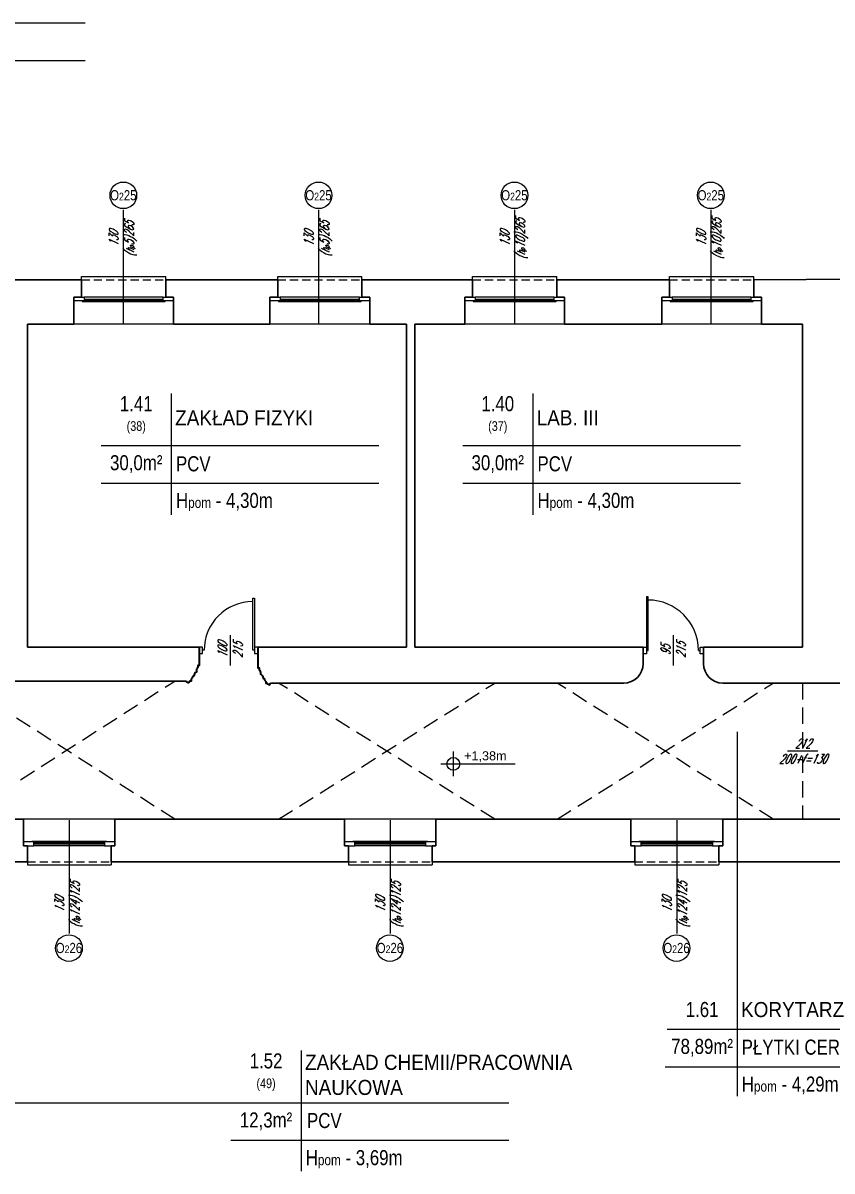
# Model space of a CAD drawing. Header units: millimetres. Extents: x -18485 to 40303, y -22087 to 35064.
# Drawn here: x 9947 to 11204, y 17627 to 19412 of the extents above; entities that cross this region are included whole.
import ezdxf
from ezdxf.enums import TextEntityAlignment as Align

# ---------------------------------------------------------------- set-up
doc = ezdxf.new("R2010")
doc.units = ezdxf.units.MM
doc.linetypes.add('DASHED', pattern=[19.05, 12.7, -6.35])
doc.layers.get('0').update_dxf_attribs({"lineweight": 25})
for name, color, linetype, lineweight in [('01 parter - ściany', 2, 'Continuous', 25), ('03-01_okna', 5, 'Continuous', 15), ('03_drzwi', 1, 'Continuous', 0), ('04-1_widok', 251, 'Continuous', 5), ('04-2_nad', 251, 'DASHED', 5), ('05-03_opis', 10, 'Continuous', 5), ('31 piętro III - ściany', 2, 'Continuous', 35)]:
    doc.layers.add(name, color=color, linetype=linetype, lineweight=lineweight)
doc.styles.add('arial', font='arial.ttf')
doc.styles.add('ariel', font='arial.ttf', dxfattribs={"width": 0.8})
doc.styles.add('ariel_wym', font='simplex.shx', dxfattribs={"width": 0.65, "oblique": 25})

# ---------------------------------------------------------------- blocks, each defined once
blk = doc.blocks.new('*U1391')
blk.add_line((0, 0.375), (0, 0.4))
at = {"ltscale": 0.8}
blk.add_lwpolyline([(0.05, 0.4), (0.05, 0.45), (-0.05, 0.45), (-0.05, 0.4)], close=True, dxfattribs=at)
blk.add_lwpolyline([(0, -0.4), (0, -0.375), (0.8, -0.375), (0.8, -0.4), (0.05, -0.4), (-0.05, -0.4), (-0.05, -0.45), (0.05, -0.45), (0.05, -0.4)])
blk.add_arc((0, -0.375), 0.75, 0, 90)
blk = doc.blocks.new('*U1392')
blk.add_line((0, -0.375), (0, -0.4))
blk.add_lwpolyline([(0, 0.4), (0, 0.375), (0.8, 0.375), (0.8, 0.4), (0.05, 0.4), (-0.05, 0.4), (-0.05, 0.45), (0.05, 0.45), (0.05, 0.4)])
at = {"ltscale": 0.8}
blk.add_lwpolyline([(0.05, -0.4), (0.05, -0.45), (-0.05, -0.45), (-0.05, -0.4)], close=True, dxfattribs=at)
blk.add_arc((0, 0.375), 0.75, 270, 360)
blk = doc.blocks.new('kota rzutowa')
at = {"ltscale": 0.5}
for p, q in [((0, -20.6), (0, 20.6)), ((-20.6, 0), (102.8, 0))]:
    blk.add_line(p, q, dxfattribs=at)
blk.add_circle((0, 0), 10.6, dxfattribs=at)
at = {"ltscale": 0.5, "style": 'arial'}
blk.add_attdef('POZ._POSADKI_WYKOŃCZONWJ', text='', height=15, dxfattribs=at).set_placement((17.9, 1.4), align=Align.BOTTOM_LEFT)
blk.add_attdef('POZ._POSADZKI_KONSTRUKCJA', text='', height=15, dxfattribs=at).set_placement((17, -5), align=Align.TOP_LEFT)

msp = doc.modelspace()

# ---------------------------------------------------------------- linework, layer by layer
at = {"layer": '01 parter - ściany'}
for p, q in [((10037.6, 19012.5), (9869.6, 19012.5)), ((10037.6, 18985.5), (10037.6, 19012.5)), ((10168.6, 18985.5), (10168.6, 19012.5)), ((10342.6, 19012.5), (10168.6, 19012.5)), ((10342.6, 18985.5), (10342.6, 19012.5)), ((10473.6, 18985.5), (10473.6, 19012.5)), ((10645.6, 19012.5), (10473.6, 19012.5)), ((10645.6, 18985.5), (10645.6, 19012.5)), ((10776.6, 18985.5), (10776.6, 19012.5)), ((10951.6, 19012.5), (10776.6, 19012.5)), ((10951.6, 18985.5), (10951.6, 19012.5)), ((11256.6, 19013.5), (11082.6, 19012.5)), ((11082.6, 18985.5), (11082.6, 19012.5)), ((10025.6, 18943.5), (10025.6, 18985.5)), ((10025.6, 18985.5), (10037.6, 18985.5)), ((10180.6, 18985.5), (10168.6, 18985.5)), ((10180.6, 18943.5), (10180.6, 18985.5)), ((10330.6, 18943.5), (10330.6, 18985.5)), ((10330.6, 18985.5), (10342.6, 18985.5)), ((10485.6, 18985.5), (10473.6, 18985.5)), ((10485.6, 18943.5), (10485.6, 18985.5)), ((10633.6, 18943.5), (10633.6, 18985.5)), ((10633.6, 18985.5), (10645.6, 18985.5)), ((10788.6, 18985.5), (10776.6, 18985.5)), ((10788.6, 18943.5), (10788.6, 18985.5)), ((10939.6, 18943.5), (10939.6, 18985.5)), ((10939.6, 18985.5), (10951.6, 18985.5)), ((11094.6, 18985.5), (11082.6, 18985.5)), ((11094.6, 18943.5), (11094.6, 18985.5)), ((9953.6, 18441.5), (9953.6, 18943.5)), ((9953.6, 18943.5), (10025.6, 18943.5)), ((10180.6, 18943.5), (10330.6, 18943.5)), ((10485.6, 18943.5), (10542.6, 18943.5)), ((10542.6, 18441.5), (10542.6, 18943.5)), ((10555.6, 18441.5), (10555.6, 18943.5)), ((10555.6, 18943.5), (10633.6, 18943.5)), ((10788.6, 18943.5), (10939.6, 18943.5)), ((11094.6, 18943.5), (11158.6, 18943.5)), ((11155.6, 18943.5), (11156.6, 18943.5)), ((11158.6, 18441.5), (11158.6, 18943.5)), ((10220.6, 18441.5), (9953.6, 18441.5)), ((10311.6, 18441.5), (10542.6, 18441.5)), ((10910.6, 18441.5), (10555.6, 18441.5)), ((10910.6, 18415.5), (10910.6, 18441.5)), ((11004.6, 18415.5), (11004.6, 18441.5)), ((11158.6, 18441.5), (11004.6, 18441.5)), ((11004.6, 18441.5), (11158.6, 18441.5)), ((9590.6, 18388.7), (10200.6, 18388.7)), ((10880.6, 18385.5), (10331.6, 18385.5)), ((11327.6, 18385.5), (11034.6, 18385.5)), ((9947.6, 18173.7), (9107.6, 18173.7)), ((9947.6, 18173.7), (9947.6, 18132.7)), ((10089.6, 18173.7), (10446.6, 18173.7)), ((10089.6, 18173.7), (10089.6, 18132.7)), ((10446.6, 18173.7), (10446.6, 18132.7)), ((10588.6, 18173.7), (10891.6, 18173.7)), ((10588.6, 18173.7), (10588.6, 18132.7)), ((10891.6, 18173.7), (10891.6, 18132.7)), ((11034.6, 18173.7), (11335.6, 18173.7)), ((11034.6, 18173.7), (11034.6, 18132.7)), ((9947.6, 18132.7), (9953.6, 18132.7)), ((9953.6, 18132.7), (9953.6, 18107.7)), ((10089.6, 18132.7), (10083.6, 18132.7)), ((10083.6, 18132.7), (10083.6, 18107.7)), ((10446.6, 18132.7), (10452.6, 18132.7)), ((10452.6, 18132.7), (10452.6, 18107.7)), ((10588.6, 18132.7), (10582.6, 18132.7)), ((10582.6, 18132.7), (10582.6, 18107.7)), ((10891.6, 18132.7), (10897.6, 18132.7)), ((10897.6, 18132.7), (10897.6, 18107.7)), ((11034.6, 18132.7), (11028.6, 18132.7)), ((11028.6, 18132.7), (11028.6, 18107.7)), ((9953.6, 18107.7), (9780.6, 18107.7)), ((10083.6, 18107.7), (10452.6, 18107.7)), ((10582.6, 18107.7), (10897.6, 18107.7)), ((11028.6, 18107.7), (11341.6, 18107.7))]:
    msp.add_line(p, q, dxfattribs=at)
for centre, start, end in [((10880.6, 18415.5), 270, 0), ((11034.6, 18415.5), 180, 270)]:
    msp.add_arc(centre, 30, start, end, dxfattribs=at)
at = {"layer": '03-01_okna', "linetype": 'Continuous', "lineweight": 0}
for p, q in [((10037.6, 19012.5), (10037.6, 19017.5)), ((10037.6, 19017.5), (10168.6, 19017.5)), ((10168.6, 19012.5), (10168.6, 19017.5)), ((10342.6, 19012.5), (10342.6, 19017.5)), ((10342.6, 19017.5), (10473.6, 19017.5)), ((10473.6, 19012.5), (10473.6, 19017.5)), ((10645.6, 19012.5), (10645.6, 19017.5)), ((10645.6, 19017.5), (10776.6, 19017.5)), ((10776.6, 19012.5), (10776.6, 19017.5)), ((10951.6, 19012.5), (10951.6, 19017.5)), ((10951.6, 19017.5), (11082.6, 19017.5)), ((11082.6, 19012.5), (11082.6, 19017.5)), ((10164.6, 18985.5), (10041.6, 18985.5)), ((10041.6, 18982.5), (10164.6, 18982.5)), ((10042.6, 18978.5), (10042.6, 18982.5)), ((10042.6, 18981), (10163.6, 18981)), ((10042.6, 18980.5), (10163.6, 18980.5)), ((10163.6, 18978.5), (10163.6, 18982.5)), ((10469.6, 18985.5), (10346.6, 18985.5)), ((10346.6, 18982.5), (10469.6, 18982.5)), ((10347.6, 18978.5), (10347.6, 18982.5)), ((10347.6, 18981), (10468.6, 18981)), ((10347.6, 18980.5), (10468.6, 18980.5)), ((10468.6, 18978.5), (10468.6, 18982.5)), ((10772.6, 18985.5), (10649.6, 18985.5)), ((10649.6, 18982.5), (10772.6, 18982.5)), ((10650.6, 18978.5), (10650.6, 18982.5)), ((10650.6, 18981), (10771.6, 18981)), ((10650.6, 18980.5), (10771.6, 18980.5)), ((10771.6, 18978.5), (10771.6, 18982.5)), ((11078.6, 18985.5), (10955.6, 18985.5)), ((10955.6, 18982.5), (11078.6, 18982.5)), ((10956.6, 18978.5), (10956.6, 18982.5)), ((10956.6, 18981), (11077.6, 18981)), ((10956.6, 18980.5), (11077.6, 18980.5)), ((11077.6, 18978.5), (11077.6, 18982.5)), ((9963.6, 18135.7), (10073.6, 18135.7)), ((10073.6, 18132.7), (9963.6, 18132.7)), ((9964.6, 18139.7), (9964.6, 18135.7)), ((9964.6, 18137.7), (10072.6, 18137.7)), ((9964.6, 18137.2), (10072.6, 18137.2)), ((10072.6, 18139.7), (10072.6, 18135.7)), ((10462.6, 18135.7), (10572.6, 18135.7)), ((10572.6, 18132.7), (10462.6, 18132.7)), ((10463.6, 18139.7), (10463.6, 18135.7)), ((10463.6, 18137.7), (10571.6, 18137.7)), ((10463.6, 18137.2), (10571.6, 18137.2)), ((10571.6, 18139.7), (10571.6, 18135.7)), ((10907.6, 18135.7), (11018.6, 18135.7)), ((11018.6, 18132.7), (10907.6, 18132.7)), ((10908.6, 18139.7), (10908.6, 18135.7)), ((10908.6, 18137.7), (11017.6, 18137.7)), ((10908.6, 18137.2), (11017.6, 18137.2)), ((11017.6, 18139.7), (11017.6, 18135.7)), ((9953.6, 18107.7), (9953.6, 18102.7)), ((9953.6, 18102.7), (10083.6, 18102.7)), ((10083.6, 18107.7), (10083.6, 18102.7)), ((10452.6, 18107.7), (10452.6, 18102.7)), ((10452.6, 18102.7), (10582.6, 18102.7)), ((10582.6, 18107.7), (10582.6, 18102.7)), ((10897.6, 18107.7), (10897.6, 18102.7)), ((10897.6, 18102.7), (11028.6, 18102.7)), ((11028.6, 18107.7), (11028.6, 18102.7))]:
    msp.add_line(p, q, dxfattribs=at)
at = {"layer": '03-01_okna', "linetype": 'DASHED'}
for p, q in [((10037.6, 19012.5), (10168.6, 19012.5)), ((10342.6, 19012.5), (10473.6, 19012.5)), ((10645.6, 19012.5), (10776.6, 19012.5)), ((10951.6, 19012.5), (11082.6, 19012.5)), ((9953.6, 18107.7), (10083.6, 18107.7)), ((10452.6, 18107.7), (10582.6, 18107.7)), ((10897.6, 18107.7), (11028.6, 18107.7))]:
    msp.add_line(p, q, dxfattribs=at)
at = {"layer": '03-01_okna', "linetype": 'Continuous', "lineweight": 0}
for points in [[(10041.6, 18979.5), (10025.6, 18979.5), (10025.6, 18985.5), (10041.6, 18985.5)], [(10180.6, 18979.5), (10164.6, 18979.5), (10164.6, 18985.5), (10180.6, 18985.5)], [(10346.6, 18979.5), (10330.6, 18979.5), (10330.6, 18985.5), (10346.6, 18985.5)], [(10485.6, 18979.5), (10469.6, 18979.5), (10469.6, 18985.5), (10485.6, 18985.5)], [(10649.6, 18979.5), (10633.6, 18979.5), (10633.6, 18985.5), (10649.6, 18985.5)], [(10788.6, 18979.5), (10772.6, 18979.5), (10772.6, 18985.5), (10788.6, 18985.5)], [(10955.6, 18979.5), (10939.6, 18979.5), (10939.6, 18985.5), (10955.6, 18985.5)], [(11094.6, 18979.5), (11078.6, 18979.5), (11078.6, 18985.5), (11094.6, 18985.5)], [(9963.6, 18138.7), (9947.6, 18138.7), (9947.6, 18132.7), (9963.6, 18132.7)], [(10089.6, 18138.7), (10073.6, 18138.7), (10073.6, 18132.7), (10089.6, 18132.7)], [(10462.6, 18138.7), (10446.6, 18138.7), (10446.6, 18132.7), (10462.6, 18132.7)], [(10588.6, 18138.7), (10572.6, 18138.7), (10572.6, 18132.7), (10588.6, 18132.7)], [(10907.6, 18138.7), (10891.6, 18138.7), (10891.6, 18132.7), (10907.6, 18132.7)], [(11034.6, 18138.7), (11018.6, 18138.7), (11018.6, 18132.7), (11034.6, 18132.7)]]:
    msp.add_lwpolyline(points, close=True, dxfattribs=at)
for points in [[(10038.6, 18979.5), (10038.6, 18978.5), (10167.6, 18978.5), (10167.6, 18979.5)], [(10343.6, 18979.5), (10343.6, 18978.5), (10472.6, 18978.5), (10472.6, 18979.5)], [(10646.6, 18979.5), (10646.6, 18978.5), (10775.6, 18978.5), (10775.6, 18979.5)], [(10952.6, 18979.5), (10952.6, 18978.5), (11081.6, 18978.5), (11081.6, 18979.5)], [(9960.6, 18138.7), (9960.6, 18139.7), (10076.6, 18139.7), (10076.6, 18138.7)], [(10459.6, 18138.7), (10459.6, 18139.7), (10575.6, 18139.7), (10575.6, 18138.7)], [(10904.6, 18138.7), (10904.6, 18139.7), (11021.6, 18139.7), (11021.6, 18138.7)]]:
    msp.add_lwpolyline(points, dxfattribs=at)
at = {"layer": '04-1_widok'}
for p, q in [((10180.6, 18943.5), (10025.6, 18943.5)), ((10485.6, 18943.5), (10330.6, 18943.5)), ((10788.6, 18943.5), (10633.6, 18943.5)), ((11094.6, 18943.5), (10939.6, 18943.5)), ((10089.6, 18173.7), (9947.6, 18173.7)), ((10588.6, 18173.7), (10446.6, 18173.7)), ((11034.6, 18173.7), (10891.6, 18173.7))]:
    msp.add_line(p, q, dxfattribs=at)
at = {"layer": '04-2_nad', "ltscale": 2}
for p, q in [((9846.6, 18173.7), (10182.6, 18388.7)), ((10182.6, 18173.7), (9846.6, 18388.7)), ((10344.1, 18173.7), (10680.1, 18385.5)), ((10680.1, 18173.7), (10344.1, 18385.5)), ((10777, 18173.7), (11113, 18385.5)), ((11113, 18173.7), (10777, 18385.5)), ((11158.6, 18385.5), (11158.6, 18173.7))]:
    msp.add_line(p, q, dxfattribs=at)
at = {"layer": '05-03_opis'}
for p, q in [((9611.4, 19411.6), (10043.1, 19411.6)), ((9611.4, 19353.3), (10043.1, 19353.3)), ((10177.2, 18835.8), (10177.2, 18647)), ((10739.2, 18835.8), (10739.2, 18647)), ((10068.2, 18754.8), (10499.9, 18754.8)), ((10630.3, 18754.8), (11062, 18754.8)), ((10068.2, 18696.4), (10499.9, 18696.4)), ((10630.3, 18696.4), (11062, 18696.4)), ((11056.8, 18309.7), (11056.8, 17743.1)), ((10947.9, 17847.5), (11339.1, 17847.5)), ((10378.9, 17814.1), (10378.9, 17627)), ((10944.9, 17789.2), (11338.8, 17789.2)), ((9499.4, 17733.1), (10701.7, 17733.1)), ((10270, 17674.8), (10701.7, 17674.8))]:
    msp.add_line(p, q, dxfattribs=at)
at = {"layer": '05-03_opis', "lineweight": 0}
for p, q in [((10103.1, 18945), (10103.1, 19121)), ((10406.6, 18945), (10406.6, 19121)), ((10711.1, 18945), (10711.1, 19121)), ((11016.4, 18945), (11016.4, 19121)), ((10268.7, 18460.2), (10268.7, 18413)), ((10957.6, 18460.2), (10957.6, 18413)), ((11182.2, 18279.6), (11135, 18279.6)), ((10018.6, 18172.3), (10018.6, 17996.3)), ((10517.6, 18172.3), (10517.6, 17996.3)), ((10963.1, 18172.3), (10963.1, 17996.3))]:
    msp.add_line(p, q, dxfattribs=at)
for centre in [(10102.6, 19143.7), (10406.1, 19143.7), (10710.6, 19143.7), (11015.9, 19143.7), (10018.1, 17973.6), (10517.1, 17973.6), (10962.6, 17973.6)]:
    msp.add_circle(centre, 20.7, dxfattribs=at)
at = {"layer": '31 piętro III - ściany'}
for points in [[(10220.6, 18441.5), (10220.6, 18412.6), (10218.2, 18412.6), (10218.5, 18411.2), (10218.6, 18410.3), (10218.4, 18409.6), (10217.6, 18408.4), (10216.6, 18406.9), (10216.2, 18405), (10216.5, 18402.7), (10214.5, 18401.5), (10213.4, 18400), (10212.9, 18398.3), (10212.4, 18396.9), (10212, 18396.3), (10211.2, 18395.8), (10210, 18395.1, -0.223712), (10208.2, 18391.3), (10208.2, 18388.7), (10205.8, 18388.7, -1), (10200.6, 18388.7)], [(10311.6, 18441.5), (10311.6, 18409.3), (10313.9, 18409.3), (10313.6, 18408), (10313.6, 18407.1), (10313.8, 18406.4), (10314.6, 18405.2), (10315.6, 18403.6), (10316, 18401.8), (10315.7, 18399.5), (10317.6, 18398.3), (10318.8, 18396.8), (10319.3, 18395.1), (10319.8, 18393.7), (10320.2, 18393.1), (10320.9, 18392.6), (10322.1, 18391.9, 0.223712), (10324, 18388), (10324, 18385.5), (10326.4, 18385.5, 1), (10331.6, 18385.5)]]:
    msp.add_lwpolyline(points, format="xyb", dxfattribs=at)

# ---------------------------------------------------------------- block references
at = {"layer": '03_drzwi', "rotation": 90}
for name, p, xscale, yscale, zscale in [('*U1391', (10266.1, 18436.4), 101.1111111110877, 101.1111111110877, 101.1111111110877), ('*U1392', (10957.6, 18436.2), 104.4444444444089, 104.4444444444089, 104.44444444441)]:
    msp.add_blockref(name, p, dxfattribs=dict(at, xscale=xscale, yscale=yscale, zscale=zscale))
at = {"layer": '05-03_opis', "xscale": 0.9359999999996944, "yscale": 0.9359999999996944, "zscale": 0.9359999999996944}
msp.add_blockref('kota rzutowa', (10615.7, 18259.9), dxfattribs=at).add_auto_attribs({'POZ._POSADKI_WYKOŃCZONWJ': '+1,38m'})

# ---------------------------------------------------------------- texts
at = {"layer": '05-03_opis', "lineweight": 0, "attachment_point": 5}
for s, insert, char_height, width, style in [('O{\\H0.7576x;2}25', (10102.6, 19143.7), 15.84, 75.194, 'ariel'), ('O{\\H0.7576x;2}25', (10406.1, 19143.7), 15.84, 75.194, 'ariel'), ('O{\\H0.7576x;2}25', (10710.6, 19143.7), 15.84, 75.194, 'ariel'), ('O{\\H0.7576x;2}25', (11015.9, 19143.7), 15.84, 75.194, 'ariel'), ('212\\P200+f=130', (11158.8, 18279.6), 14.4, 68.936, 'ariel_wym'), ('O{\\H0.7576x;2}26', (10018.1, 17973.6), 15.84, 75.194, 'ariel'), ('O{\\H0.7576x;2}26', (10517.1, 17973.6), 15.84, 75.194, 'ariel'), ('O{\\H0.7576x;2}26', (10962.6, 17973.6), 15.84, 75.194, 'ariel')]:
    msp.add_mtext(s, dxfattribs=dict(at, insert=insert, char_height=char_height, width=width, style=style))
at = {"layer": '05-03_opis', "lineweight": 0, "char_height": 14.4, "attachment_point": 5, "rotation": 90, "style": 'ariel_wym'}
for s, insert, width in [('130\\P({\\H0.8333x;h\\H0.6x;p}5)265', (10102, 19076.2), 62.661), ('130\\P({\\H0.8333x;h\\H0.6x;p}5)265', (10405.6, 19076.2), 62.661), ('130\\P({\\H0.8333x;h\\H0.6x;p}10)265', (10710, 19076.2), 62.661), ('130\\P({\\H0.8333x;h\\H0.6x;p}10)265', (11015.3, 19076.2), 62.661), ('100\\P215', (10268.7, 18436.8), 68.936), ('95\\P215', (10957.6, 18436.8), 68.936), ('130\\P({\\H0.8333x;h\\H0.6x;p}124)125', (10017.5, 18041.1), 62.661), ('130\\P({\\H0.8333x;h\\H0.6x;p}124)125', (10516.5, 18041.1), 62.661), ('130\\P({\\H0.8333x;h\\H0.6x;p}124)125', (10962, 18041.1), 62.661)]:
    msp.add_mtext(s, dxfattribs=dict(at, insert=insert, width=width))
at = {"layer": '05-03_opis', "style": 'ariel'}
for s, insert, char_height, width, attachment_point in [('1.41\\P{\\H0.6404x;(38)}', (10122.7, 18802.3), 23.423, 108.913, 5), ('1.40\\P{\\H0.6404x;(37)}', (10684.7, 18802.3), 23.423, 108.913, 5), ('{\\W0.9;ZAKŁAD FIZYKI}', (10183.2, 18797.9), 23.423, 524.533, 4), ('{\\W0.9;LAB. III}', (10745.2, 18797.9), 23.423, 524.533, 4), ('30,0m²', (10122.7, 18725.9), 23.42, 108.913, 5), ('30,0m²', (10684.7, 18725.9), 23.42, 108.913, 5), (' PCV', (10177.2, 18726.2), 23.42, 322.789, 4), (' PCV', (10739.2, 18726.2), 23.42, 322.789, 4), (' H{\\H0.7x;pom\\H1.429x; - 4,30m}', (10177.2, 18667), 23.423, 322.789, 4), (' H{\\H0.7x;pom\\H1.429x; - 4,30m}', (10739.2, 18667), 23.423, 322.789, 4), ('1.61', (11002.4, 17877.9), 23.42, 108.913, 5), ('\\W0.9;KORYTARZ', (11062.9, 17877.8), 23.423, 524.533, 4), ('78,89m²', (11002.4, 17818.6), 23.42, 108.913, 5), ('PŁYTKI CERAMICZNE', (11064, 17819.4), 23.423, 596.868, 4), ('1.52\\P{\\H0.6404x;(49)}', (10324.5, 17780.6), 23.423, 108.913, 5), ('{\\W0.9;ZAKŁAD CHEMII/PRACOWNIA NAUKOWA}', (10385, 17776.3), 23.423, 524.533, 4), (' H{\\H0.7x;pom} - 4,29m', (11056.8, 17759.7), 23.423, 322.789, 4), ('12,3m²', (10324.5, 17704.2), 23.42, 108.913, 5), (' PCV', (10380.9, 17705.3), 23.42, 322.789, 4), (' H{\\H0.7x;pom\\H1.429x; - 3,69m}', (10378.9, 17645.3), 23.423, 322.789, 4)]:
    msp.add_mtext(s, dxfattribs=dict(at, insert=insert, char_height=char_height, width=width, attachment_point=attachment_point))

doc.saveas('drawing.dxf')
